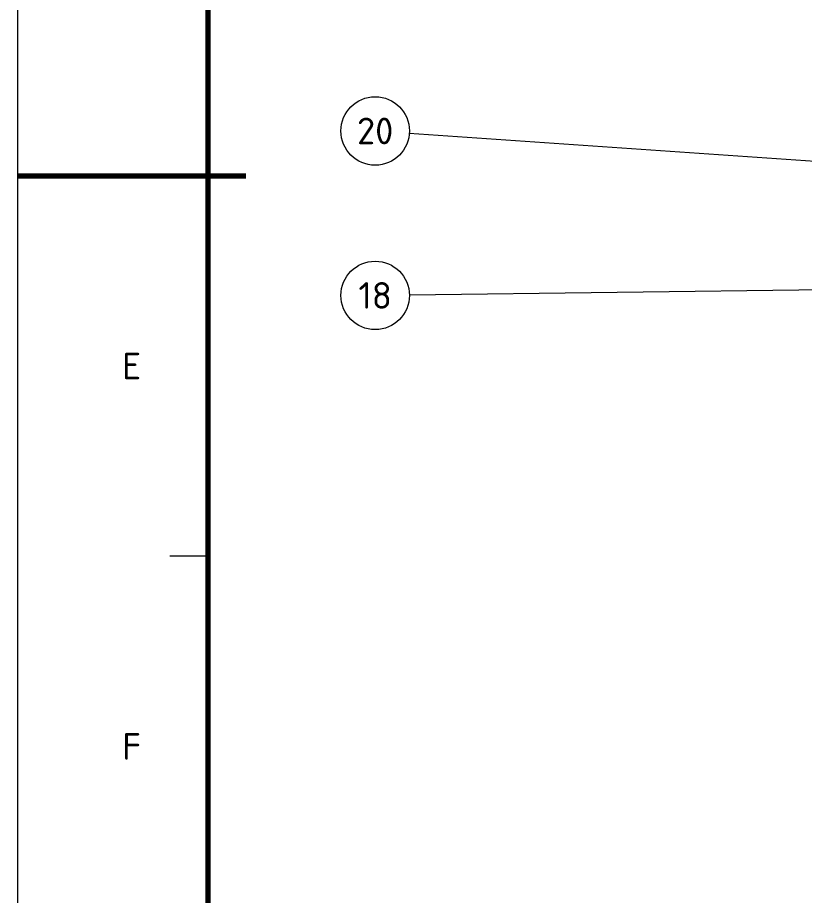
# Model space of a CAD drawing. Header units: millimetres. Extents: x 0 to 594, y 0 to 420.
# Drawn here: x 0 to 103.4, y 115.4 to 230.8 of the extents above; entities that cross this region are included whole.
import ezdxf
from ezdxf.enums import TextEntityAlignment as Align

# ---------------------------------------------------------------- set-up
doc = ezdxf.new("R2010")
doc.units = ezdxf.units.MM
for name, color, linetype, lineweight in [('06-TEXTO', 7, 'CONTINUOUS', 25), ('07-RECUADRO', 7, 'CONTINUOUS', 70), ('08-FINA', 5, 'CONTINUOUS', 18)]:
    doc.layers.add(name, color=color, linetype=linetype, lineweight=lineweight)
doc.styles.add('ISO3098', font='isocpeur.ttf')

msp = doc.modelspace()

# ---------------------------------------------------------------- linework, layer by layer
at = {"layer": '07-RECUADRO'}
msp.add_line((0, 210), (30, 210), dxfattribs=at)
msp.add_lwpolyline([(25, 10), (584, 10), (584, 410), (25, 410)], close=True, dxfattribs=at)
at = {"layer": '08-FINA'}
for p, q in [((51.49, 215.6), (168.27, 207.57)), ((51.5, 194.35), (169.47, 195.87)), ((25, 160), (20, 160))]:
    msp.add_line(p, q, dxfattribs=at)
msp.add_lwpolyline([(0, 0), (594, 0), (594, 420), (0, 420)], close=True, dxfattribs=at)
for centre in [(47, 215.91), (47, 194.29)]:
    msp.add_circle(centre, 4.5, dxfattribs=at)

# ---------------------------------------------------------------- texts
at = {"layer": '06-TEXTO', "style": 'ISO3098'}
for s, p in [('20', (47, 215.91)), ('18', (47, 194.29)), ('E', (15, 185)), ('F', (15, 135))]:
    msp.add_text(s, height=3.5, dxfattribs=at).set_placement(p, align=Align.MIDDLE_CENTER)

doc.saveas('drawing.dxf')
